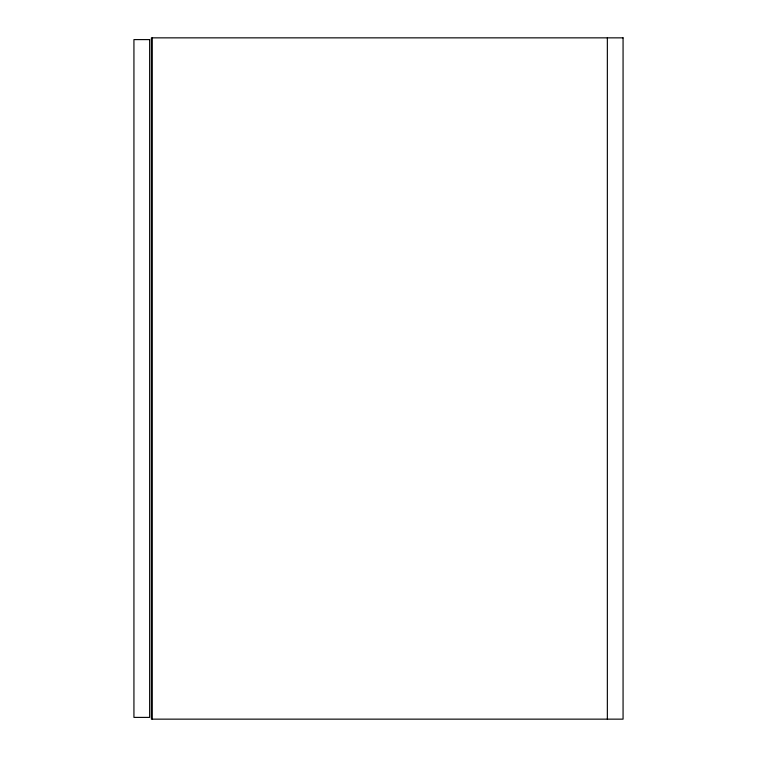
<?xml version="1.0" encoding="UTF-8"?>
<svg xmlns="http://www.w3.org/2000/svg" width="757" height="757" viewBox="0 0 757 757"><rect width="100%" height="100%" fill="white"/><g stroke="black" fill="none" stroke-linecap="round" stroke-linejoin="round"><path stroke-width="1.14" d="M607.351 37.85L607.351 719.15M152.271 37.85L152.271 719.15M623.068 37.85L151.4 37.85L151.4 719.15L623.068 719.15L623.068 37.85M149.649 39.601L133.932 39.601L133.932 717.399L149.649 717.399L149.649 39.601"/></g></svg>
